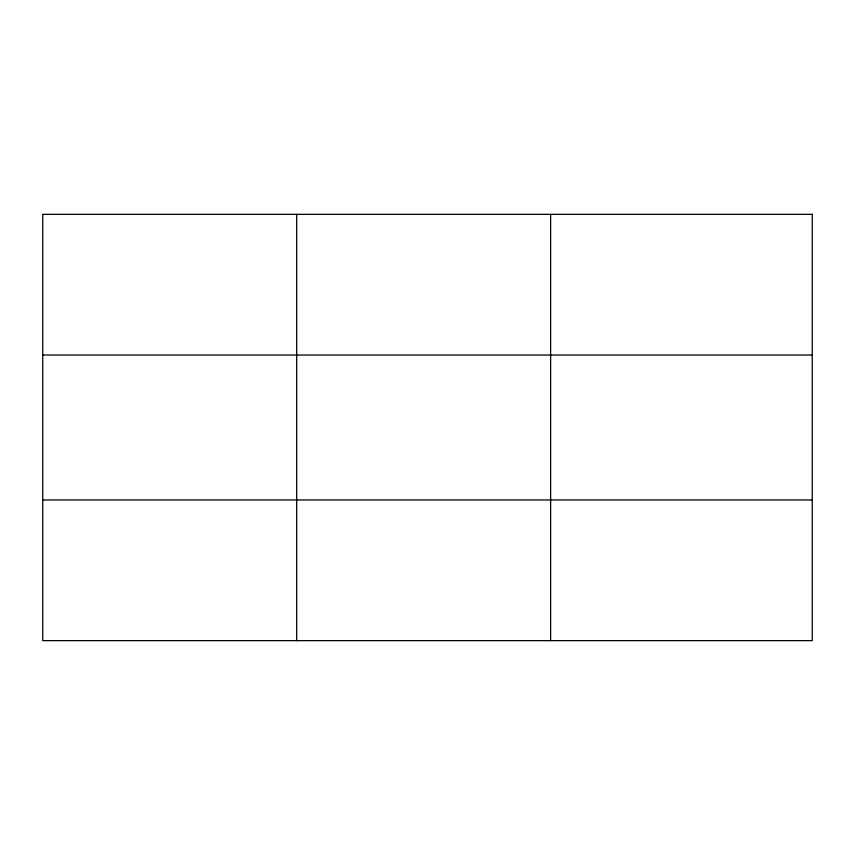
<?xml version="1.0" encoding="UTF-8"?>
<svg xmlns="http://www.w3.org/2000/svg" width="855" height="855" viewBox="0 0 855 855"><rect width="100%" height="100%" fill="white"/><g stroke="black" fill="none" stroke-linecap="round" stroke-linejoin="round"><path stroke-width="1.28" d="M296.685 214.359L296.685 640.641M550.62 214.359L550.62 640.641M42.75 355.028L812.25 355.028M42.75 499.972L812.25 499.972M812.25 214.359L812.25 640.641L42.75 640.641L42.75 214.359L812.25 214.359"/></g></svg>
